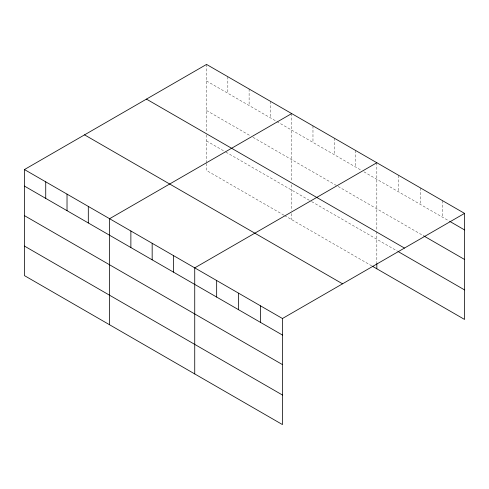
<?xml version="1.0" encoding="UTF-8"?>
<svg xmlns="http://www.w3.org/2000/svg" width="489" height="489" viewBox="0 0 489 489"><rect width="100%" height="100%" fill="white"/><g stroke="black" fill="none" stroke-linecap="round" stroke-linejoin="round"><path stroke-width="0.37" stroke-dasharray="2.44 1.83" d="M206.541 80.966L276.206 121.18M276.853 121.553L361.347 170.337M363.926 171.828L449.067 220.985M206.541 110.508L250.405 135.832M252.984 137.317L337.483 186.101M338.125 186.474L423.914 236.004M206.541 140.948L225.252 151.743M225.894 152.116L311.035 201.272M311.682 201.645L398.761 251.921M283.944 215.178L206.541 170.49L206.541 162.916M284.592 215.551L371.671 265.82M442.618 200.716L442.618 217.263M420.687 188.057L420.687 204.598M398.761 175.398L398.761 191.939M376.83 162.733L376.83 230.887M376.83 231.652L376.83 262.74M355.54 150.447L355.54 166.987M334.256 138.155L334.256 154.701M312.972 125.869L312.972 142.409M291.688 113.576L291.688 181.731M291.688 184.775L291.688 210.557M291.688 213.583L291.688 219.647M270.399 101.29L270.399 117.831M249.115 88.998L249.115 105.545M227.831 76.712L227.831 93.252M206.541 64.42L206.541 131.816M206.541 134.86L206.541 162.159"/><path stroke-width="0.73" d="M24.45 169.555L282.459 318.51L282.459 424.58L24.45 275.619L24.45 169.555L206.541 64.42L464.55 213.381L464.55 319.445L372.312 266.193M291.688 113.576L109.591 218.711L109.591 324.775M376.83 162.733L194.732 267.868L194.732 373.932M282.459 318.51L464.55 213.381M449.715 221.358L464.55 229.922M423.914 236.004L464.55 259.463M146.456 99.114L404.458 248.076M398.761 251.921L464.55 289.904M84.542 134.86L342.544 283.816M24.45 186.095L282.459 335.057M24.45 215.637L282.459 364.598M24.45 246.077L282.459 395.033M376.83 263.498L376.83 268.803M260.527 305.851L260.527 322.392M238.595 293.186L238.595 309.733M216.664 280.527L216.664 297.067M173.448 255.576L173.448 272.116M152.165 243.29L152.165 259.83M130.875 230.997L130.875 247.538M88.307 206.419L88.307 222.966M67.024 194.133L67.024 210.673M45.734 181.841L45.734 198.387"/></g></svg>
